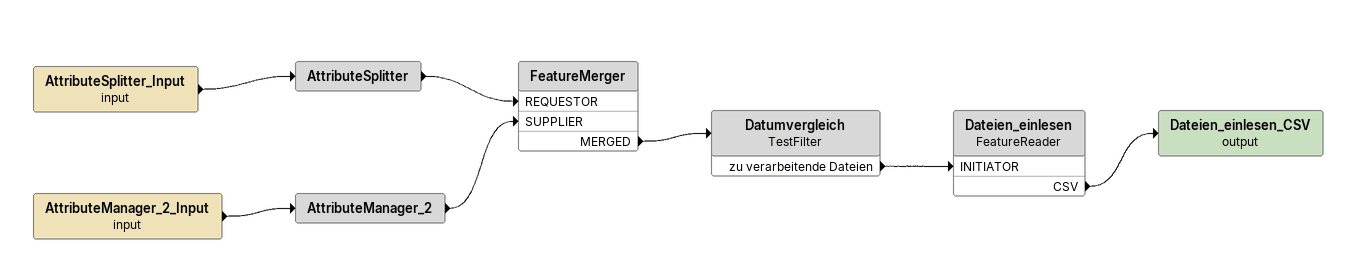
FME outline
AttributeSplitter_Input (input)
    -> AttributeSplitter
AttributeSplitter
    -> FeatureMerger [REQUESTOR]
AttributeManager_2_Input (input)
    -> AttributeManager_2
AttributeManager_2
    -> FeatureMerger [SUPPLIER]
FeatureMerger
    MERGED -> Datumvergleich
Datumvergleich: TestFilter
    zu verarbeitende Dateien -> Dateien_einlesen [INITIATOR]
Dateien_einlesen: FeatureReader
    CSV -> Dateien_einlesen_CSV (output)
Dateien_einlesen_CSV (output)
